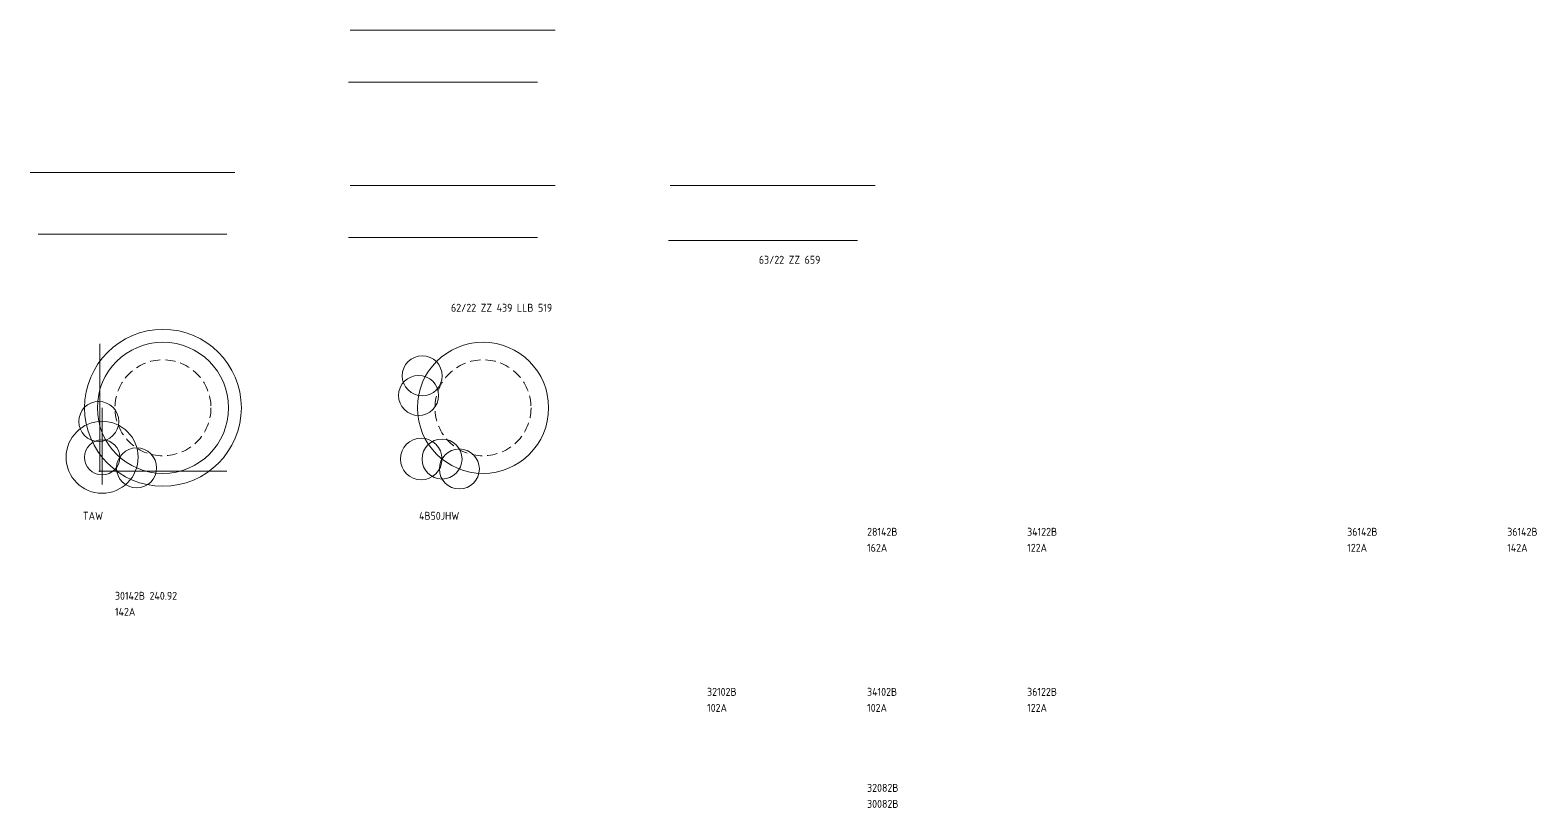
# Model space of a CAD drawing. Header units: millimetres. Extents: x 85 to 2209, y -690 to 49.
# Drawn here: x 1267 to 2209, y -600 to -114 of the extents above; entities that cross this region are included whole.
import ezdxf

# ---------------------------------------------------------------- set-up
doc = ezdxf.new("R2010")
doc.units = ezdxf.units.MM
doc.linetypes.add('DASHED2', pattern=[9.524999999999999, 6.35, -3.175])
doc.layers.get('0').update_dxf_attribs({"linetype": 'CONTINUOUS', "lineweight": 0})
doc.layers.add('AUX', color=1, linetype='CONTINUOUS', lineweight=13)
doc.layers.add('TEXT', color=7, linetype='CONTINUOUS', lineweight=18)
doc.styles.add('iso', font='iso')

msp = doc.modelspace()

# ---------------------------------------------------------------- linework, layer by layer
at = {"layer": 'AUX'}
for p, q in [((1467, -114), (1595, -114)), ((1466, -146.5), (1584, -146.5)), ((1267, -203), (1395, -203)), ((1467, -211), (1595, -211)), ((1667, -211.0000000000015), (1795, -211.0000000000015)), ((1272, -241.5), (1390, -241.5)), ((1466, -243.5), (1584, -243.5)), ((1666, -245.5), (1784, -245.5)), ((1310.5, -390), (1310.5, -310)), ((1312, -398), (1312, -350)), ((1310, -389.5), (1390, -389.5))]:
    msp.add_line(p, q, dxfattribs=at)
for centre, radius in [((1350, -350), 49), ((1350, -350), 41), ((1550, -350), 41), ((1512, -330), 12.5), ((1509.731004478495, -342.2923414906821), 12.5), ((1309.897956759391, -358.5338225859415), 12.5), ((1312, -380.9354165965161), 22.5), ((1312, -380.9354165965161), 11), ((1333.509581766223, -387.5375293070166), 12.5), ((1511.367988764064, -381.9999999999995), 13), ((1524.367988764018, -382.0000309118935), 12.5), ((1535.201335897146, -388.2361025834381), 12.5)]:
    msp.add_circle(centre, radius, dxfattribs=at)
at = {"layer": 'AUX', "linetype": 'DASHED2'}
for centre in [(1350, -350), (1550, -350)]:
    msp.add_circle(centre, 30, dxfattribs=at)

# ---------------------------------------------------------------- texts
at = {"char_height": 5, "attachment_point": 7, "line_spacing_factor": 0.96, "style": 'iso'}
for s, insert, width in [('TAW', (1300, -420), 13.88888888888889), ('32082B', (1790, -590.0000000000003), 22.22222222222253), ('30082B', (1790, -600.0000000000003), 22.22222222222253)]:
    msp.add_mtext(s, dxfattribs=dict(at, insert=insert, width=width))
at = {"layer": 'TEXT', "char_height": 5, "attachment_point": 7, "line_spacing_factor": 0.96, "style": 'iso'}
for s, insert, width in [('63/22 ZZ 659 ', (1722.36111111111, -260), 45.83333333333457), ('62/22 ZZ 439 LLB 519', (1530, -290.0000000000003), 76.66666666666791), ('4B50JHW', (1510, -420.0000000000003), 28.88888888888951), ('28142B', (1790, -430), 21.66666666666667), ('34122B', (1890, -430.0000000000003), 21.66666666666698), ('36142B', (2090, -430.0000000000003), 21.66666666666729), ('36142B', (2190, -430.0000000000003), 21.66666666666729), ('162A', (1790, -440), 13.8888888888892), ('122A', (1890, -440), 13.88888888888889), ('122A', (2090, -440), 13.88888888888889), ('142A', (2190, -440), 14.44444444444444), ('30142B 240.92', (1320, -470.0000000000003), 47.08333333333395), ('142A', (1320, -480), 14.44444444444444), ('32102B', (1690, -530.0000000000003), 21.11111111111142), ('34102B', (1790, -530.0000000000003), 21.66666666666698), ('36122B', (1890, -530.0000000000003), 21.11111111111173), ('102A', (1690, -540), 13.88888888888889), ('102A', (1790, -540), 13.88888888888889), ('122A', (1890, -540), 13.88888888888889)]:
    msp.add_mtext(s, dxfattribs=dict(at, insert=insert, width=width))

doc.saveas('drawing.dxf')
